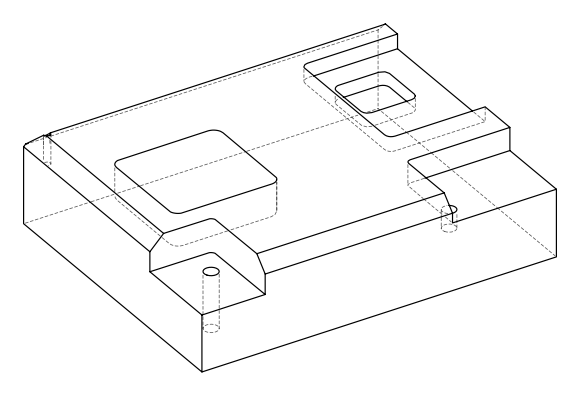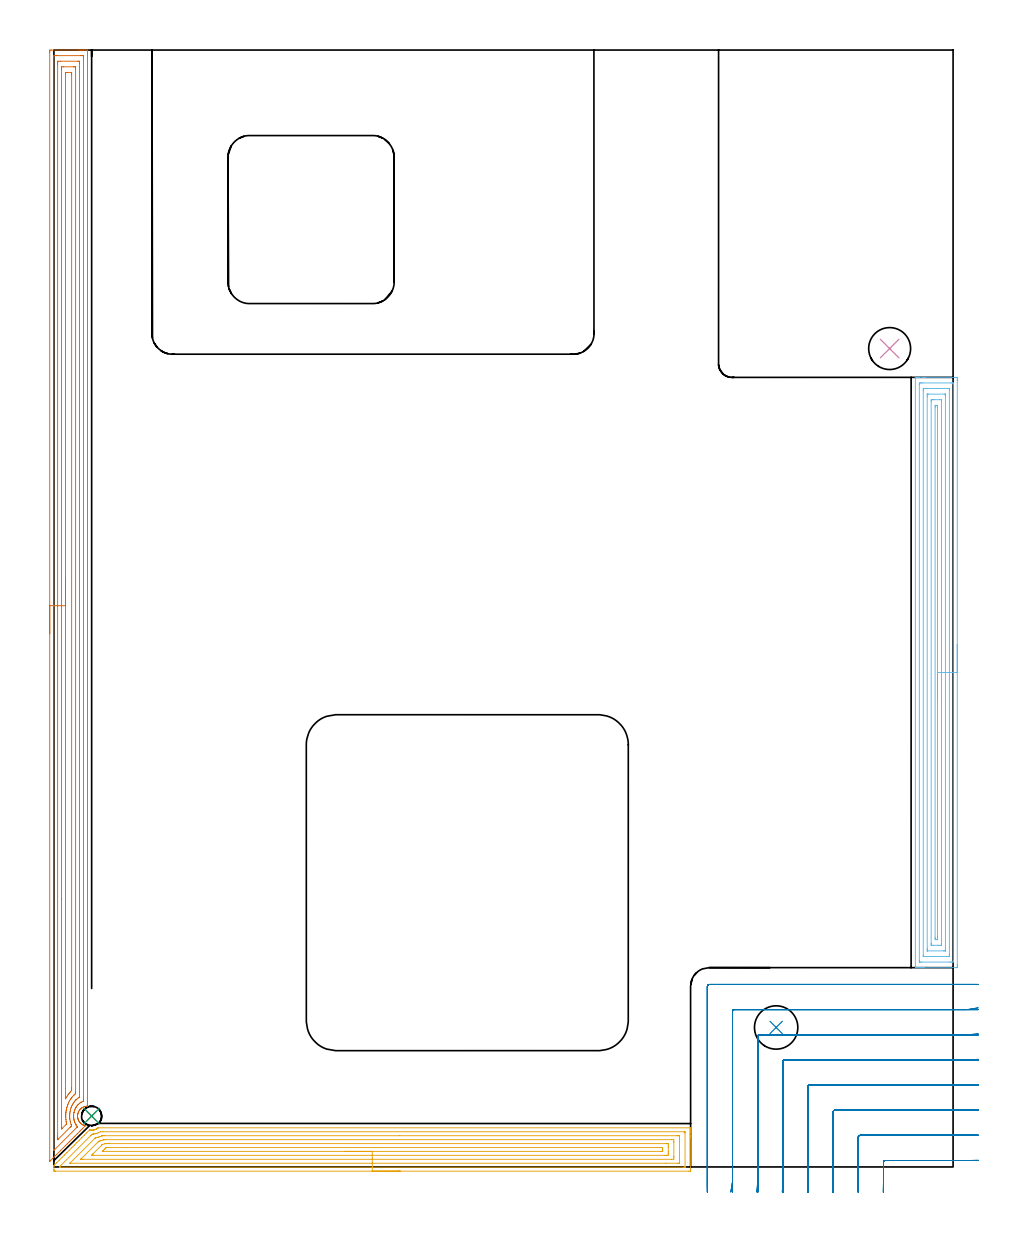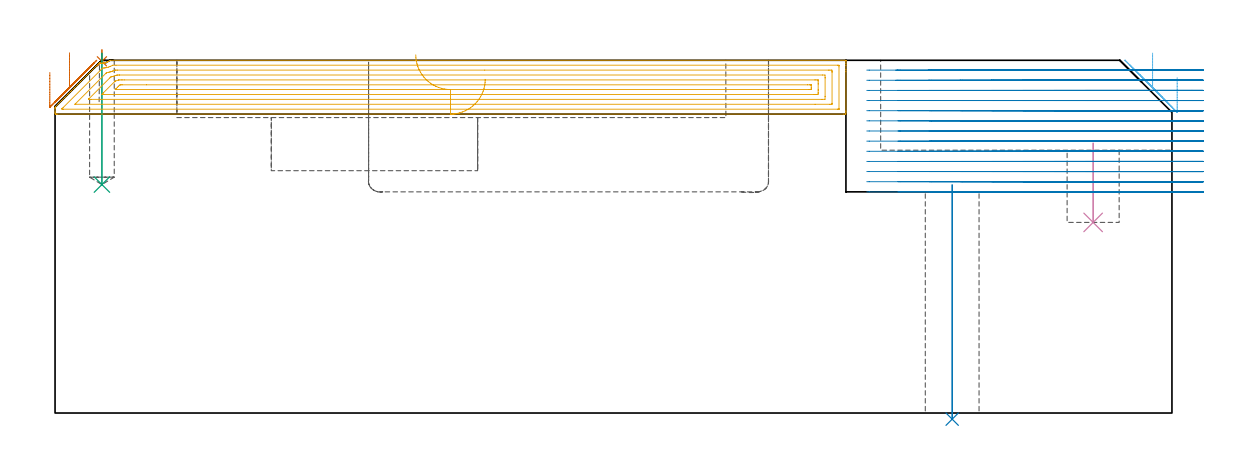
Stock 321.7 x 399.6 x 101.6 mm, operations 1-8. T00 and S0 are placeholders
(PLAN: 12 operations, 8 tool changes, 181.4 min)
(1 SPOT_DRILL | STEP1POCKET | NXT0321_9005460120000 | 0.03 min | 0 mm3)
(2 INDEXABLE_INSERT_DRILL_THROUGH_HOLE_FROM_SOLID | STEP1HOLE | NXT0302_002 | 0.28 min | 19131 mm3)
(3 DRILL_BLIND_HOLE_INTO_CENTER | STEP1POCKET | UGT0301_191 | 0.15 min | 1347 mm3)
(4 INDEXABLE_INSERT_DRILL_BLIND_HOLE_FROM_SOLID | STEP1POCKET_1 | UGT0302_001 | 0.1 min | 8234 mm3)
(5 AREA_MILL | FG_CHAMFER_SURFACE | UGT0205_001 | 10.91 min | 28239 mm3)
(6 AREA_MILL_1 | FG_CHAMFER_SURFACE_1 | UGT0205_001 | 10.36 min | 25380 mm3)
(7 AREA_MILL_2 | FG_CHAMFER_SURFACE_2 | UGT0205_001 | 15.9 min | 35383 mm3)
(8 MILL_CORNER_NOTCH_RECTANGULAR | CORNER_NOTCH_RECTANGULAR | NXT0201_011 | Follow Part, ap 3, ae 75% | 25.14 min | 244565 mm3)
(9 MILL_CORNER_NOTCH_RECTANGULAR_1 | CORNER_NOTCH_RECTANGULAR_1 | NXT0201_009 | Follow Part, ap 2, ae 75% | 51.73 min | 248965 mm3)
(10 MILL_RECTANGULAR_POCKET | POCKET_RECTANGULAR_STRAIGHT | UGT0201_095 | Follow Part, ap 5, ae 75% | 19.49 min | 520049 mm3)
(11 MILL_RECTANGULAR_POCKET_1 | POCKET_RECTANGULAR_STRAIGHT_1 | NXT0201_011 | Follow Part, ap 3, ae 75% | 9.25 min | 111903 mm3)
(12 MILL_SLOT | SLOT_PARTIAL_RECTANGULAR | NXT0201_011 | Follow Part, ap 3, ae 75% | 38.07 min | 225401 mm3)
(TOOL NXT0321_9005460120000 | NC Spot Drill, 142deg, 12mm, Carbide, Uncoated | D12 PA142 FL30 Z2)
(TOOL NXT0302_002 | Index. Insert Drill 15.5mm [880-D1550L20-05] | D15.5 PA176 FL78 Z2)
(TOOL UGT0301_191 | Twist Drill 7.1 mm | D7.1 PA118 FL66 Z2)
(TOOL UGT0302_001 | Indexable Insert Drill 15mm | D15 PA180 FL50 Z2)
(TOOL UGT0205_001 | Chamfer Mill 20 x 3 x 45 deg. | D20 FL50 Z2)
(TOOL NXT0201_011 | ENDMILL 12mm [2P460-1200-NA 1630] | D12 FL38 Z6)
(TOOL NXT0201_009 | ENDMILL 8mm [2P460-0800-NA 1630] | D8 FL26 Z6)
(TOOL UGT0201_095 | End mill 20 mm | D20 R3 FL38 Z4)
(OP 1 SPOT_DRILL)
G17 G21 G94 G90
T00 M6
G54
G17 G0 G90 X13.5 Y18.2 S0 M3
G43 Z111.6 H0
G94 G81 G98 Z101.294 F250. R104.6
G80
M5
M2
(OP 2 INDEXABLE_INSERT_DRILL_THROUGH_HOLE_FROM_SOLID)
G17 G21 G94 G90
T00 M6
G54
G17 G0 G90 X258.4 Y49.9 S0 M3
G43 Z111.6 H1
G94 G81 G98 Z-1.771 F250. R65.7
G80
M5
M2
(OP 3 DRILL_BLIND_HOLE_INTO_CENTER)
G17 G21 G94 G90
T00 M6
G54
G17 G0 G90 X13.5 Y18.2 S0 M3
G43 Z111.6 H0
G94 G81 G98 Z65.8 F250. R103.6
G80
M5
M2
(OP 4 INDEXABLE_INSERT_DRILL_BLIND_HOLE_FROM_SOLID)
G17 G21 G94 G90
T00 M6
G54
G17 G0 G90 X299. Y292.8 S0 M3
G43 Z111.6 H0
G94 G81 G98 Z54.9 F250. R77.7
G80
M5
M2
(OP 5 AREA_MILL)
G17 G21 G94 G90
T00 M6
G54
G17 G0 G90 X123.9 Y-1.5 S1061 M3
G43 Z111.6 H0
Z96.1
G94 G1 X123.862 Z95.228 F250.
X123.748 Z94.364
X123.559 Z93.512
X123.297 Z92.68
X122.963 Z91.874
X122.56 Z91.1
X122.092 Z90.364
X121.56 Z89.672
X120.971 Z89.029
X120.328 Z88.44
X119.636 Z87.909
X118.9 Z87.44
X118.126 Z87.037
X117.32 Z86.703
X116.488 Z86.441
X115.637 Z86.252
X114.772 Z86.138
X113.9 Z86.1
X0.601
X0.458 Y-1.499 Z86.101
X0.155 Y-1.496 Z86.104
X0.002 Y-1.491 Z86.105
X0. Y-1.201 Z86.395
Y-0.891 Z86.703
Y0.138 Z87.738
X0.007 Y0.448 Z88.047
X0.009 Y0.497 Z88.096
X0.155 Y0.655 Z88.255
X1.047 Y1.547 Z89.146
X1.939 Y2.44 Z90.039
X2.831 Y3.332 Z90.931
X3.723 Y4.224 Z91.823
X4.615 Y5.116 Z92.715
X5.508 Y6.008 Z93.607
X6.4 Y6.9 Z94.499
X7.292 Y7.792 Z95.391
X8.184 Y8.684 Z96.283
X9.076 Y9.577 Z97.175
X9.968 Y10.469 Z98.068
X10.86 Y11.361 Z98.96
X11.752 Y12.253 Z99.852
X12.71 Y13.211 Z100.81
X12.788 Y13.218 Z100.816
X12.916 Y13.204 Z100.803
X13.082 Y13.183 Z100.782
X13.171 Y13.173 Z100.771
X13.394 Y13.159 Z100.754
X13.517 Y13.163 Z100.753
X13.617 Y13.164 Z100.756
X13.711 Y13.171 Z100.767
X13.983 Y13.198 Z100.791
X14.062 Y13.204 Z100.801
X14.12 Y13.214 Z100.812
X14.291 Y13.244 Z100.843
X14.429 Y13.282 Z100.879
X14.516 Y13.304 Z100.902
X14.673 Y13.358 Z100.955
X14.736 Y13.379 Z100.977
X14.767 Y13.391 Z100.989
X14.875 Y13.437 Z101.032
X14.954 Y13.468 Z101.065
X15.089 Y13.534 Z101.134
X15.167 Y13.573 Z101.172
X15.372 Y13.695 Z101.294
X15.792 Y13.987 Z101.587
X15.801 Y13.992 Z101.592
X15.814 Y13.995 Z101.595
X15.845 Y14. Z101.6
X227.645
X227.79 Y13.997 Z101.588
X227.795 Y13.972 Z101.563
X227.797 Y13.945 Z101.536
X227.8 Y13.578 Z101.177
Y13.118 Z100.717
Y12.499 Z100.094
Y11.296 Z98.893
Y10.713 Z98.307
Y-0.6 Z86.997
X227.799 Y-0.891 Z86.706
X227.797 Y-1.489 Z86.108
X227.793 Y-1.492 Z86.106
X227.199 Y-1.5 Z86.1
X113.9
Y-0.086 Z87.514
X2.385
X2.017 Y-0.079 Z87.521
X2.01 Y-0.053 Z87.547
X2.009 Y0.001 Z87.601
X2.01 Y0.047 Z87.647
X2.043 Y0.086 Z87.686
X2.098 Y0.145 Z87.745
X2.168 Y0.218 Z87.818
X2.385 Y0.436 Z88.036
X13.091 Y11.141 Z98.741
X13.324 Y11.372 Z98.972
X13.564 Y11.606 Z99.206
X13.707 Y11.74 Z99.34
X14.068 Y11.777 Z99.377
X14.164 Y11.788 Z99.388
X14.538 Y11.836 Z99.436
X14.875 Y11.898 Z99.498
X15.348 Y12.025 Z99.625
X15.767 Y12.174 Z99.774
X15.997 Y12.268 Z99.868
X16.619 Y12.579 Z100.179
X17.551 Y12.586 Z100.186
X225.415 Y12.585 Z100.185
X225.783 Y12.579 Z100.179
X225.79 Y12.553 Z100.153
X225.793 Y12.499 Z100.099
X225.799 Y12.114 Z99.714
Y0.001 Z87.601
X225.797 Y-0.047 Z87.553
X225.794 Y-0.07 Z87.53
X225.792 Y-0.077 Z87.523
X225.761 Y-0.079 Z87.521
X225.589 Y-0.084 Z87.516
X225.502 Y-0.085 Z87.515
X225.415 Y-0.086 Z87.514
X113.9
Y1.328 Z88.928
X5.954 Y1.329 Z88.929
X5.876 Y1.33 Z88.93
X5.777 Y1.333 Z88.933
X5.749 Y1.335 Z88.935
X5.771 Y1.363 Z88.963
X5.81 Y1.407 Z89.007
X5.873 Y1.473 Z89.073
X5.954 Y1.555 Z89.155
X14.657 Y10.257 Z97.857
X14.747 Y10.343 Z97.943
X14.81 Y10.398 Z97.998
X14.842 Y10.424 Z98.024
X15.41 Y10.536 Z98.136
X15.767 Y10.62 Z98.22
X15.841 Y10.639 Z98.239
X16.107 Y10.713 Z98.313
X16.517 Y10.856 Z98.456
X16.659 Y10.908 Z98.508
X17.154 Y11.111 Z98.711
X17.23 Y11.142 Z98.742
X17.273 Y11.158 Z98.758
X17.323 Y11.164 Z98.764
X17.551 Y11.167 Z98.767
X17.986 Y11.171 Z98.771
X123.757
X222.739
X223.174 Y11.17 Z98.77
X223.631 Y11.166 Z98.766
X223.774 Y11.165 Z98.765
X223.79 Y10.882 Z98.482
X223.796 Y10.713 Z98.313
X223.799 Y10.545 Z98.145
Y1.618 Z89.218
X223.794 Y1.448 Z89.048
X223.79 Y1.341 Z88.941
X223.744 Y1.336 Z88.936
X223.631 Y1.333 Z88.933
X223.195 Y1.33 Z88.93
X218.917 Y1.329 Z88.929
X113.9 Y1.328 Z88.928
Y2.743 Z90.343
X10.351
X9.682 Y2.746 Z90.346
X9.624 Y2.749 Z90.349
X9.611 Y2.75 Z90.35
X9.618 Y2.76 Z90.36
X9.675 Y2.823 Z90.423
X9.763 Y2.914 Z90.514
X9.869 Y3.021 Z90.621
X15.772 Y8.923 Z96.523
X15.958 Y9.102 Z96.702
X16.024 Y9.163 Z96.763
X16.113 Y9.197 Z96.797
X16.329 Y9.258 Z96.858
X16.659 Y9.352 Z96.952
X17.021 Y9.458 Z97.058
X17.551 Y9.639 Z97.239
X17.685 Y9.686 Z97.286
X17.833 Y9.739 Z97.339
X18.029 Y9.75 Z97.35
X18.443 Y9.756 Z97.356
X18.507 Y9.757 Z97.357
X221.018
X221.776 Y9.75 Z97.35
X221.799 Y8.975 Z96.575
Y8.928 Z96.528
Y3.619 Z91.219
Y3.572 Z91.172
X221.776 Y2.75 Z90.35
X220.954 Y2.743 Z90.343
X220.891
X113.9
Y4.157 Z91.757
X14.29
X13.983 Y4.158 Z91.758
X13.675 Y4.161 Z91.761
X13.488 Y4.164 Z91.764
X13.659 Y4.351 Z91.951
X13.766 Y4.465 Z92.065
X13.873 Y4.574 Z92.174
X13.983 Y4.685 Z92.285
X17.109 Y7.81 Z95.41
X17.2 Y7.899 Z95.499
X17.263 Y7.958 Z95.558
X17.3 Y7.99 Z95.59
X17.421 Y8.035 Z95.635
X18.303 Y8.316 Z95.916
X18.369 Y8.335 Z95.935
X18.443 Y8.336 Z95.936
X19.029 Y8.342 Z95.942
X19.335 Y8.343 Z95.943
X19.92
X218.863
X219.17 Y8.342 Z95.942
X219.759 Y8.338 Z95.938
X219.779 Y8.336 Z95.936
X219.792 Y8.306 Z95.906
X219.796 Y8.035 Z95.635
X219.8 Y7.405 Z95.005
Y7.143 Z94.743
Y5.62 Z93.22
Y5.357 Z92.957
X219.797 Y4.73 Z92.33
X219.79 Y4.465 Z92.065
X219.775 Y4.164 Z91.764
X219.475 Y4.16 Z91.76
X219.17 Y4.158 Z91.758
X218.585 Y4.157 Z91.757
X113.9
Y5.571 Z93.171
X17.551 Y5.572 Z93.172
X17.335 Y5.573 Z93.173
X17.331 Y5.576 Z93.176
X17.33 Y5.578 Z93.178
X17.48 Y5.732 Z93.332
X17.551 Y5.804 Z93.404
X17.997 Y6.25 Z93.85
X18.221 Y6.473 Z94.073
X18.443 Y6.693 Z94.293
X18.599 Y6.839 Z94.439
X18.702 Y6.884 Z94.484
X18.829 Y6.922 Z94.522
X18.996 Y6.925 Z94.525
X19.335 Y6.928 Z94.528
X26.367 Y6.929 Z94.529
X216.707
X217.386 Y6.928 Z94.528
X217.602 Y6.926 Z94.526
X217.74 Y6.922 Z94.522
X217.791 Y6.912 Z94.512
X217.793 Y6.883 Z94.483
X217.799 Y6.73 Z94.33
X217.8 Y6.25 Z93.85
X217.799 Y5.836 Z93.436
X217.796 Y5.698 Z93.298
X217.79 Y5.589 Z93.189
X217.782 Y5.577 Z93.177
X217.767 Y5.575 Z93.175
X217.725 Y5.573 Z93.173
X217.386 Y5.571 Z93.171
X217.172
X113.9
X113.028 Z93.209
X112.164 Z93.323
X111.312 Z93.512
X110.48 Z93.774
X109.674 Z94.108
X108.9 Z94.511
X108.164 Z94.98
X107.472 Z95.511
X106.829 Z96.1
X106.24 Z96.743
X105.709 Z97.435
X105.24 Z98.171
X104.837 Z98.945
X104.503 Z99.751
X104.241 Z100.583
X104.052 Z101.435
X103.938 Z102.3
X103.9 Z103.171
G0 Z111.6
M5
M2
(OP 6 AREA_MILL_1)
G17 G21 G94 G90
T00 M6
G54
G17 G0 G90 X323.2 Y186.9 S1061 M3
G43 Z111.6 H0
Z96.6
G94 G1 Y186.862 Z95.728 F250.
Y186.748 Z94.863
Y186.559 Z94.012
Y186.297 Z93.18
Y185.963 Z92.374
Y185.56 Z91.6
Y185.092 Z90.864
Y184.56 Z90.172
Y183.971 Z89.529
Y183.328 Z88.94
Y182.636 Z88.408
Y181.9 Z87.94
Y181.126 Z87.537
Y180.32 Z87.203
Y179.488 Z86.941
Y178.636 Z86.752
Y177.772 Z86.638
Y176.9 Z86.6
Y72.357
X323.199 Y71.919 Z86.601
X323.195 Y71.469 Z86.603
X323.192 Y71.31 Z86.606
X322.751 Y71.3 Z87.047
X311.293 Z98.501
X310.753 Z99.044
X310.412 Z99.384
X309.872 Z99.925
X309.531 Z100.264
X308.849 Z100.95
X308.548 Z101.252
X308.203 Y71.306 Z101.587
X308.2 Y71.473 Z101.6
Y282.329
X308.202 Y282.493 Z101.588
X308.203 Y282.494 Z101.587
X308.547 Y282.5 Z101.253
X308.85 Z100.95
X309.531 Z100.264
X310.753 Z99.044
X311.293 Z98.501
X311.904 Z97.891
X322.14 Z87.658
X322.751 Y282.495 Z87.047
X323.192 Y282.49 Z86.606
X323.195 Y282.331 Z86.603
X323.199 Y281.881 Z86.601
X323.2 Y281.425 Z86.6
Y176.9
X321.786 Z88.014
X321.785 Y73.791 Z88.015
Y73.706
X321.779 Y73.312 Z88.021
X321.386 Y73.303 Z88.414
X320.988 Y73.301 Z88.812
X320.507 Y73.3 Z89.293
X310.412 Y73.301 Z99.388
X309.929 Y73.303 Z99.871
X309.714 Y73.31 Z100.086
X309.621 Y73.337 Z100.179
X309.615 Y73.621 Z100.185
Y73.706
Y280.009
Y280.094
X309.621 Y280.488 Z100.179
X310.014 Y280.497 Z99.786
X310.412 Y280.499 Z99.388
X310.893 Y280.5 Z98.907
X320.988 Y280.499 Z88.812
X321.471 Y280.497 Z88.329
X321.686 Y280.49 Z88.114
X321.779 Y280.463 Z88.021
X321.785 Y280.179 Z88.015
Y280.094
X321.786 Y176.9 Z88.014
X320.372 Z89.428
X320.371 Y76.119 Z89.429
X320.367 Y75.493 Z89.433
X320.365 Y75.36 Z89.435
X320.355 Y75.309 Z89.445
X320.294 Y75.303 Z89.506
X320.107 Y75.301 Z89.693
X319.416 Y75.3 Z90.384
X315.45 Z94.35
X311.484 Z98.316
X311.293 Y75.301 Z98.507
X311.103 Y75.305 Z98.697
X311.05 Y75.31 Z98.75
X311.035 Y75.317 Z98.765
X311.033 Y75.333 Z98.767
X311.03 Y75.404 Z98.77
X311.029 Y75.493 Z98.771
X311.028 Y75.762 Z98.772
X311.029 Y277.681 Z98.771
X311.033 Y278.307 Z98.767
X311.035 Y278.439 Z98.765
X311.045 Y278.49 Z98.755
X311.106 Y278.496 Z98.694
X311.293 Y278.498 Z98.507
X311.984 Y278.5 Z97.816
X315.95 Z93.85
X319.916 Z89.884
X320.107 Y278.499 Z89.693
X320.297 Y278.495 Z89.503
X320.35 Y278.49 Z89.45
X320.365 Y278.483 Z89.435
X320.367 Y278.467 Z89.433
X320.37 Y278.396 Z89.43
X320.371 Y278.307 Z89.429
X320.372 Y278.038 Z89.428
Y176.9
X318.957 Z90.843
Y78.174
X318.955 Y77.554 Z90.845
X318.952 Y77.345 Z90.848
X318.951 Y77.316 Z90.849
X318.935 Y77.31 Z90.865
X318.882 Y77.306 Z90.918
X318.775 Y77.302 Z91.025
X318.344 Y77.3 Z91.456
X312.623 Y77.301 Z97.177
X312.52 Y77.303 Z97.28
X312.469 Y77.307 Z97.331
X312.449 Y77.31 Z97.351
X312.448 Y77.326 Z97.352
X312.446 Y77.432 Z97.354
X312.443 Y77.902 Z97.357
Y78.174
Y275.626
X312.445 Y276.246 Z97.355
X312.448 Y276.455 Z97.352
X312.449 Y276.484 Z97.351
X312.465 Y276.49 Z97.335
X312.518 Y276.494 Z97.282
X312.625 Y276.498 Z97.175
X313.056 Y276.5 Z96.744
X318.777 Y276.499 Z91.023
X318.88 Y276.497 Z90.92
X318.931 Y276.493 Z90.869
X318.951 Y276.49 Z90.849
X318.952 Y276.474 Z90.848
X318.955 Y276.368 Z90.845
X318.957 Y275.898 Z90.843
Y275.626
Y176.9
X317.543 Z92.257
Y79.797
X317.541 Y79.634 Z92.259
X317.536 Y79.317 Z92.264
X317.463 Y79.31 Z92.337
X317.23 Y79.303 Z92.57
X316.581 Y79.3 Z93.219
X316.352 Z93.448
X314.589 Z95.211
X313.937 Y79.301 Z95.863
X313.894 Y79.303 Z95.906
X313.871 Y79.306 Z95.929
X313.864 Y79.308 Z95.936
X313.862 Y79.39 Z95.938
X313.858 Y79.716 Z95.942
X313.857 Y80.042 Z95.943
Y274.003
X313.859 Y274.166 Z95.941
X313.864 Y274.483 Z95.936
X313.937 Y274.49 Z95.863
X314.17 Y274.497 Z95.63
X314.819 Y274.5 Z94.981
X315.049 Z94.751
X316.811 Z92.989
X317.463 Y274.499 Z92.337
X317.506 Y274.497 Z92.294
X317.529 Y274.494 Z92.271
X317.536 Y274.492 Z92.264
X317.538 Y274.41 Z92.262
X317.542 Y274.084 Z92.258
X317.543 Y273.921 Z92.257
Y273.839
Y176.9
X316.129 Z93.671
Y82.206
X316.127 Y81.747 Z93.673
X316.122 Y81.32 Z93.678
X315.7 Y81.31 Z94.1
X315.278 Y81.322 Z94.522
X315.273 Y81.747 Z94.527
X315.271 Y82.182 Z94.529
Y271.594
X315.273 Y272.053 Z94.527
X315.278 Y272.48 Z94.522
X315.7 Y272.49 Z94.1
X316.122 Y272.478 Z93.678
X316.127 Y272.053 Z93.673
X316.129 Y271.618 Z93.671
Y176.9
Y176.028 Z93.709
Y175.164 Z93.823
Y174.312 Z94.012
Y173.48 Z94.274
Y172.674 Z94.608
Y171.9 Z95.011
Y171.164 Z95.48
Y170.472 Z96.011
Y169.829 Z96.6
Y169.24 Z97.243
Y168.708 Z97.935
Y168.24 Z98.671
Y167.837 Z99.445
Y167.503 Z100.251
Y167.241 Z101.083
Y167.052 Z101.935
Y166.938 Z102.799
Y166.9 Z103.671
G0 Z111.6
M5
M2
(OP 7 AREA_MILL_2)
G17 G21 G94 G90
T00 M6
G54
G17 G0 G90 X-1.5 Y190.8 S1061 M3
G43 Z111.6 H0
Z98.1
G94 G1 Y190.838 Z97.228 F250.
Y190.952 Z96.364
Y191.141 Z95.512
Y191.403 Z94.68
Y191.737 Z93.874
Y192.14 Z93.1
Y192.608 Z92.364
Y193.14 Z91.672
Y193.729 Z91.029
Y194.372 Z90.44
Y195.064 Z89.908
Y195.8 Z89.44
Y196.574 Z89.037
Y197.38 Z88.703
Y198.212 Z88.441
Y199.063 Z88.252
Y199.928 Z88.138
Y200.8 Z88.1
Y398.638
X-1.499 Y398.99 Z88.101
X-1.494 Y399.525 Z88.103
X-1.492 Y399.592 Z88.106
X-0.963 Y399.6 Z88.634
X8.8 Z98.394
X9.363 Z98.96
X9.688 Z99.284
X10.251 Z99.847
X10.575 Z100.17
X11.225 Z100.824
X11.608 Z101.207
X11.967 Y399.593 Z101.559
X11.997 Y399.59 Z101.588
X12. Y399.437 Z101.6
Y21.804
X11.995 Y21.76 Z101.593
X11.856 Y21.744 Z101.455
X11.747 Y21.739 Z101.346
X11.49 Y21.709 Z101.087
X11.201 Y21.646 Z100.797
X11.166 Y21.639 Z100.762
X10.72 Y21.509 Z100.317
X10.409 Y21.357 Z100.007
X10.282 Y21.295 Z99.88
X10.132 Y21.206 Z99.728
X10.044 Y21.154 Z99.642
X9.912 Y21.06 Z99.512
X9.816 Y20.991 Z99.415
X9.688 Y20.882 Z99.287
X9.602 Y20.809 Z99.201
X9.398 Y20.615 Z98.998
X9.225 Y20.406 Z98.824
X9.065 Y20.188 Z98.665
X8.923 Y19.958 Z98.522
X8.865 Y19.844 Z98.462
X8.801 Y19.72 Z98.398
X8.638 Y19.299 Z98.233
X8.592 Y19.125 Z98.183
X8.544 Y18.962 Z98.14
X8.517 Y18.866 Z98.114
X8.51 Y18.826 Z98.108
X8.489 Y18.642 Z98.086
X8.475 Y18.501 Z98.066
X8.462 Y18.399 Z98.055
X8.46 Y18.381 Z98.053
X8.463 Y18.322 Z98.051
X8.465 Y18.229 Z98.052
X8.469 Y18.143
X8.468 Y18.052 Z98.058
X8.469 Y18.05
X8.471 Y17.965 Z98.06
Y17.932 Z98.062
X8.476 Y17.854 Z98.072
X8.483 Y17.786 Z98.077
X8.487 Y17.732 Z98.084
X8.492 Y17.693 Z98.09
X8.516 Y17.535 Z98.115
X8.564 Y17.34 Z98.163
X8.578 Y17.285 Z98.177
X8.599 Y17.214 Z98.198
X8.653 Y17.038 Z98.251
X8.711 Y16.894 Z98.306
X8.745 Y16.804 Z98.342
X8.851 Y16.576 Z98.45
X8.923 Y16.447 Z98.522
X8.974 Y16.357 Z98.573
X9.112 Y16.144 Z98.711
X9.251 Y15.962 Z98.85
X9.398 Y15.792 Z98.998
X9.705 Y15.508 Z99.305
X10.03 Y15.249 Z99.629
X10.132 Y15.187 Z99.728
X10.156 Y15.171 Z99.752
X10.262 Y15.108 Z99.862
X10.281 Y15.097 Z99.881
X10.387 Y15.041 Z99.986
X10.459 Y15.004 Z100.057
X10.575 Y14.953 Z100.17
X10.716 Y14.892 Z100.312
X10.93 Y14.817 Z100.528
X11.144 Y14.756 Z100.742
X11.221 Y14.727 Z100.814
X11.2 Y14.699 Z100.798
X10.269 Y13.769 Z99.869
X9.984 Y13.481 Z99.579
X9.376 Y12.876 Z98.976
X9.096 Y12.594 Z98.691
X8.484 Y11.983 Z98.083
X8.209 Y11.706 Z97.803
X7.511 Y11.011 Z97.111
X7.146 Y10.644 Z96.742
X6.602 Y10.102 Z96.202
X6.253 Y9.752 Z95.85
X5.694 Y9.193 Z95.293
X5.361 Y8.859 Z94.957
X4.785 Y8.285 Z94.385
X4.067 Y7.566 Z93.666
X2.291 Y5.791 Z91.891
X0.895 Y4.395 Z90.495
X-0.443 Y3.056 Z89.155
X-1.407 Y2.094 Z88.191
X-1.491 Y2.012 Z88.105
X-1.498 Y2.117 Z88.102
X-1.499 Y2.163 Z88.101
X-1.5 Y200.8 Z88.1
X-0.086 Z89.514
Y397.215
X-0.075 Y397.59 Z89.525
X0.422 Y397.598 Z90.022
X0.812 Y397.599 Z90.412
X1.307 Y397.6 Z90.907
X9.688 Y397.599 Z99.288
X10.186 Y397.597 Z99.786
X10.575 Y397.59 Z100.175
X10.585 Y397.205 Z100.185
X10.586 Y397.195 Z100.186
Y24.025
X10.575 Y23.519 Z100.175
X10.307 Y23.412 Z99.907
X9.741 Y23.143 Z99.341
X9.707 Y23.123 Z99.307
X9.688 Y23.111 Z99.288
X9.364 Y22.899 Z98.964
X9.177 Y22.764 Z98.777
X8.8 Y22.446 Z98.4
X8.698 Y22.353 Z98.298
X8.595 Y22.25 Z98.195
X8.28 Y21.881 Z97.88
X7.913 Y21.363 Z97.513
X7.909 Y21.357 Z97.509
X7.72 Y21.005 Z97.32
X7.606 Y20.773 Z97.206
X7.483 Y20.465 Z97.083
X7.357 Y20.131 Z96.957
X7.197 Y19.572 Z96.797
X7.178 Y19.495 Z96.778
X7.166 Y19.43 Z96.766
X7.056 Y18.655 Z96.656
X7.055 Y18.649 Z96.655
X7.051 Y18.223 Z96.651
X7.057 Y17.786 Z96.657
X7.058 Y17.77 Z96.658
X7.059 Y17.752 Z96.659
X7.111 Y17.302 Z96.711
X7.183 Y16.894 Z96.783
X7.2 Y16.805 Z96.8
X7.23 Y16.688 Z96.83
X7.347 Y16.293 Z96.947
X7.449 Y16.001 Z97.049
X7.552 Y15.744 Z97.152
X7.814 Y15.207 Z97.414
X7.869 Y15.108 Z97.469
X7.886 Y15.081 Z97.486
X7.913 Y15.037 Z97.513
X8.097 Y14.764 Z97.697
X8.393 Y14.355 Z97.993
X8.37 Y14.327 Z97.97
X8.324 Y14.276 Z97.924
X8.265 Y14.215 Z97.865
X0.23 Y6.181 Z89.83
X0.075 Y6.03 Z89.675
X-0.075 Y5.886 Z89.525
X-0.085 Y6.181 Z89.515
Y6.191
X-0.086 Y200.8 Z89.514
X1.328 Z90.928
X1.329 Y394.527 Z90.929
X1.331 Y394.898 Z90.931
X1.335 Y395.419 Z90.935
X1.347 Y395.59 Z90.947
X1.523 Y395.597 Z91.123
X1.7 Y395.599 Z91.3
X2.408 Y395.6 Z92.008
X8.621 Z98.221
X8.8 Y395.598 Z98.4
X8.98 Y395.595 Z98.58
X9.099 Y395.59 Z98.699
X9.165 Y395.58 Z98.765
X9.167 Y395.543 Z98.767
X9.169 Y395.419 Z98.769
X9.171 Y395.046 Z98.771
Y25.188
X9.17 Y25.058 Z98.77
X9.167 Y24.995 Z98.767
X9.165 Y24.984 Z98.765
X9.148 Y24.968 Z98.748
X9.094 Y24.928 Z98.694
X8.916 Y24.812 Z98.516
X8.8 Y24.733 Z98.4
X8.4 Y24.438 Z98.
X7.926 Y24.036 Z97.526
X7.919 Y24.029 Z97.519
X7.913 Y24.022 Z97.513
X7.497 Y23.561 Z97.097
X7.369 Y23.411 Z96.969
X7.168 Y23.143 Z96.768
X7.109 Y23.058 Z96.709
X7.025 Y22.933 Z96.625
X6.762 Y22.515 Z96.362
X6.613 Y22.25 Z96.213
X6.453 Y21.933 Z96.053
X6.212 Y21.357 Z95.812
X6.191 Y21.304 Z95.791
X6.138 Y21.159 Z95.738
X5.975 Y20.628 Z95.575
X5.929 Y20.465 Z95.529
X5.794 Y19.917 Z95.394
X5.745 Y19.572 Z95.345
X5.686 Y19.133 Z95.286
X5.661 Y18.921 Z95.261
X5.648 Y18.679 Z95.248
X5.638 Y18.289 Z95.238
X5.648 Y17.786 Z95.248
X5.676 Y17.357 Z95.276
X5.727 Y16.894 Z95.327
X5.83 Y16.31 Z95.43
X5.906 Y16.001 Z95.506
X6.138 Y15.222 Z95.738
X6.199 Y15.046 Z95.799
X6.314 Y14.737 Z95.914
X6.138 Y14.546 Z95.738
X5.976 Y14.378 Z95.576
X5.816 Y14.215 Z95.416
X1.526 Y9.926 Z91.126
X1.35 Y9.752 Z90.95
X1.344 Y9.751 Z90.944
X1.336 Y9.752 Z90.936
X1.334 Y9.773 Z90.934
X1.33 Y10.123 Z90.93
X1.329 Y10.644 Z90.929
X1.328 Y11.018 Z90.928
Y200.8
X2.743 Z92.343
Y392.741
X2.747 Y393.473 Z92.347
X2.749 Y393.574 Z92.349
X2.835 Y393.59 Z92.435
X3.509 Y393.6 Z93.109
X7.059 Z96.659
X7.463 Y393.594 Z97.063
X7.666 Y393.59 Z97.266
X7.751 Y393.581 Z97.351
X7.757 Y392.741 Z97.357
Y26.714
X7.755 Y26.346 Z97.355
X7.752 Y26.255 Z97.352
X7.75 Y26.236 Z97.35
X7.739 Y26.223 Z97.339
X7.711 Y26.196 Z97.311
X7.62 Y26.116 Z97.22
X7.282 Y25.821 Z96.882
X7.15 Y25.696 Z96.75
X7.025 Y25.57 Z96.625
X6.719 Y25.237 Z96.319
X6.447 Y24.928 Z96.047
X6.314 Y24.751 Z95.914
X6.138 Y24.508 Z95.738
X5.948 Y24.226 Z95.548
X5.826 Y24.036 Z95.426
X5.608 Y23.675 Z95.208
X5.32 Y23.143 Z94.92
X5.297 Y23.096 Z94.897
X5.25 Y22.995 Z94.85
X5.036 Y22.465 Z94.636
X4.951 Y22.25 Z94.551
X4.799 Y21.811 Z94.399
X4.658 Y21.357 Z94.258
X4.594 Y21.124 Z94.194
X4.432 Y20.465 Z94.032
X4.421 Y20.406 Z94.021
X4.362 Y20.037 Z93.962
X4.307 Y19.627 Z93.907
X4.301 Y19.572 Z93.901
X4.259 Y19.18 Z93.859
X4.235 Y18.807 Z93.835
X4.23 Y18.679 Z93.83
X4.224 Y18.306 Z93.824
X4.228 Y17.922 Z93.828
X4.233 Y17.786 Z93.833
X4.285 Y16.972 Z93.885
X4.293 Y16.894 Z93.893
X4.362 Y16.333 Z93.962
X4.42 Y16.001 Z94.02
X4.433 Y15.93 Z94.033
X4.454 Y15.822 Z94.054
X4.482 Y15.686 Z94.082
X4.541 Y15.402 Z94.141
X4.516 Y15.374 Z94.116
X4.362 Y15.212 Z93.962
X2.976 Y13.825 Z92.576
X2.91 Y13.76 Z92.51
X2.837 Y13.691 Z92.437
X2.774 Y13.635 Z92.374
X2.749 Y13.622 Z92.349
X2.748 Y13.677 Z92.348
X2.744 Y14.058 Z92.344
X2.743 Y95.916 Z92.343
Y200.8
X4.157 Z93.757
Y391.162
X4.16 Y391.369 Z93.76
X4.164 Y391.506 Z93.764
X4.169 Y391.59 Z93.769
X4.203 Y391.592 Z93.803
X4.362 Y391.597 Z93.962
X4.61 Y391.599 Z94.21
X6.285 Z95.885
X6.317 Y391.598 Z95.917
X6.333 Y391.595 Z95.933
X6.335 Y391.592 Z95.935
X6.338 Y391.575 Z95.938
X6.342 Y391.162 Z95.942
X6.343 Y390.956 Z95.943
Y390.749
Y28.293
X6.339 Y27.607 Z95.939
X6.337 Y27.406 Z95.937
X6.328 Y27.348 Z95.928
X5.937 Y26.916 Z95.537
X5.755 Y26.714 Z95.355
X5.522 Y26.44 Z95.122
X5.25 Y26.081 Z94.85
X5.141 Y25.93 Z94.741
X5.066 Y25.821 Z94.666
X4.789 Y25.392 Z94.389
X4.503 Y24.928 Z94.103
X4.164 Y24.337 Z93.764
X4.159 Y24.722 Z93.759
X4.158 Y24.928 Z93.758
X4.157 Y200.8 Z93.757
Y201.672 Z93.795
Y202.536 Z93.909
Y203.388 Z94.098
Y204.22 Z94.36
Y205.026 Z94.694
Y205.8 Z95.097
Y206.536 Z95.565
Y207.228 Z96.096
Y207.871 Z96.686
Y208.46 Z97.329
Y208.991 Z98.021
Y209.46 Z98.757
Y209.863 Z99.531
Y210.197 Z100.337
Y210.459 Z101.169
Y210.648 Z102.02
Y210.762 Z102.885
Y210.8 Z103.757
G0 Z111.6
M5
M2
(OP 8 MILL_CORNER_NOTCH_RECTANGULAR)
G17 G21 G94 G90
T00 M6
G54
G17 G0 G90 X330.699 Y2.391 S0 M3
G43 Z111.686 H1
Z98.764
G94 G1 X327.7 Y2.319 F250.
G2 X326.172 Y2.3 R63. F500.
G1 X297.395
G3 X296.8 Y1.705 R0.6
G1 Y-4.472
G2 X296.781 Y-6. R63.
G1 X296.709 Y-8.999 F250.
G0 Z111.686
X330.699 Y11.407
Z98.764
G1 X327.7 Y11.322
G2 X326.172 Y11.3 R54. F500.
G1 X288.395
G3 X287.8 Y10.705 R0.6
G1 Y-4.472
G2 X287.778 Y-6. R54.
G1 X287.694 Y-8.999 F250.
G0 Z111.686
X330.698 Y20.428
Z98.764
G1 X327.7 Y20.326
G2 X326.172 Y20.3 R45. F500.
G1 X279.396
G3 X278.8 Y19.704 R0.6
G1 Y-4.472
G2 X278.774 Y-6. R45.
G1 X278.672 Y-8.998 F250.
G0 Z111.686
X330.697 Y29.46
Z98.764
G1 X327.7 Y29.332
G2 X326.172 Y29.3 R36. F500.
G1 X270.396
G3 X269.8 Y28.704 R0.6
G1 Y-4.472
G2 X269.768 Y-6. R36.
G1 X269.64 Y-8.997 F250.
G0 Z111.686
X330.695 Y38.513
Z98.764
G1 X327.7 Y38.343
G2 X326.172 Y38.3 R27. F500.
G1 X261.396
G3 X260.8 Y37.704 R0.6
G1 Y-4.472
G2 X260.757 Y-6. R27.
G1 X260.587 Y-8.995 F250.
G0 Z111.686
X330.689 Y47.62
Z98.764
G1 X327.7 Y47.365
G2 X326.172 Y47.3 R18. F500.
G1 X252.396
G3 X251.8 Y46.704 R0.6
G1 Y-4.472
G2 X251.735 Y-6. R18.
G1 X251.48 Y-8.989 F250.
G0 Z111.686
X330.656 Y56.94
Z98.764
G1 X327.7 Y56.431
G2 X326.172 Y56.3 R9. F500.
G1 X243.396
G3 X242.8 Y55.704 R0.6
G1 Y-4.472
G2 X242.669 Y-6. R9.
G1 X242.16 Y-8.956 F250.
G0 Z111.686
X329.172 Y65.3
Z98.764
G1 X326.172
X234.5 F500.
G3 X233.8 Y64.6 R0.7
G1 Y-4.472
Y-7.472 F250.
G0 Z111.686
X330.699 Y2.39
Z95.842
G1 X327.7 Y2.318
G2 X326.188 Y2.3 R63. F500.
G1 X297.395
G3 X296.8 Y1.705 R0.6
G1 Y-4.472
G2 X296.781 Y-6. R63.
G1 X296.709 Y-8.999 F250.
G0 Z111.686
X330.699 Y11.405
Z95.842
G1 X327.7 Y11.321
G2 X326.188 Y11.3 R54. F500.
G1 X288.395
G3 X287.8 Y10.705 R0.6
G1 Y-4.472
G2 X287.778 Y-6. R54.
G1 X287.694 Y-8.999 F250.
G0 Z111.686
X330.698 Y20.426
Z95.842
G1 X327.7 Y20.325
G2 X326.188 Y20.3 R45. F500.
G1 X279.395
G3 X278.8 Y19.705 R0.6
G1 Y-4.472
G2 X278.774 Y-6. R45.
G1 X278.672 Y-8.998 F250.
G0 Z111.686
X330.697 Y29.458
Z95.842
G1 X327.7 Y29.332
G2 X326.188 Y29.3 R36. F500.
G1 X270.396
G3 X269.8 Y28.704 R0.6
G1 Y-4.472
G2 X269.768 Y-6. R36.
G1 X269.64 Y-8.997 F250.
G0 Z111.686
X330.695 Y38.51
Z95.842
G1 X327.7 Y38.342
G2 X326.188 Y38.3 R27. F500.
G1 X261.396
G3 X260.8 Y37.704 R0.6
G1 Y-4.472
G2 X260.757 Y-6. R27.
G1 X260.587 Y-8.995 F250.
G0 Z111.686
X330.689 Y47.616
Z95.842
G1 X327.7 Y47.364
G2 X326.188 Y47.3 R18. F500.
G1 X252.396
G3 X251.8 Y46.704 R0.6
G1 Y-4.472
G2 X251.735 Y-6. R18.
G1 X251.48 Y-8.989 F250.
G0 Z111.686
X330.657 Y56.932
Z95.842
G1 X327.7 Y56.428
G2 X326.188 Y56.3 R9. F500.
G1 X243.396
G3 X242.8 Y55.704 R0.6
G1 Y-4.472
G2 X242.669 Y-6. R9.
G1 X242.16 Y-8.956 F250.
G0 Z111.686
X329.188 Y65.3
Z95.842
G1 X326.188
X234.5 F500.
G3 X233.8 Y64.6 R0.7
G1 Y-4.472
Y-7.472 F250.
G0 Z111.686
X330.7 Y2.312
Z92.92
G1 X327.7 Y2.3
G2 X327.456 Y2.3 R63. F500.
G1 X297.395
G3 X296.8 Y1.705 R0.6
G1 Y-5.581
G2 X296.799 Y-6. R63.
G1 X296.779 Y-9. F250.
G0 Z111.686
X330.7 Y11.314
Z92.92
G1 X327.7 Y11.301
G2 X327.456 Y11.3 R54. F500.
G1 X288.395
G3 X287.8 Y10.705 R0.6
G1 Y-5.581
G2 X287.798 Y-6. R54.
G1 X287.775 Y-9. F250.
G0 Z111.686
X330.7 Y20.317
Z92.92
G1 X327.7 Y20.301
G2 X327.456 Y20.3 R45. F500.
G1 X279.396
G3 X278.8 Y19.704 R0.6
G1 Y-5.581
G2 X278.798 Y-6. R45.
G1 X278.77 Y-9. F250.
G0 Z111.686
X330.7 Y29.321
Z92.92
G1 X327.7 Y29.301
G2 X327.456 Y29.3 R36. F500.
G1 X270.396
G3 X269.8 Y28.704 R0.6
G1 Y-5.581
G2 X269.798 Y-6. R36.
G1 X269.763 Y-9. F250.
G0 Z111.686
X330.7 Y38.328
Z92.92
G1 X327.7 Y38.301
G2 X327.456 Y38.3 R27. F500.
G1 X261.396
G3 X260.8 Y37.704 R0.6
G1 Y-5.581
G2 X260.797 Y-6. R27.
G1 X260.75 Y-9. F250.
G0 Z111.686
X330.7 Y47.342
Z92.92
G1 X327.7 Y47.302
G2 X327.456 Y47.3 R18. F500.
G1 X252.396
G3 X251.8 Y46.704 R0.6
G1 Y-5.581
G2 X251.795 Y-6. R18.
G1 X251.725 Y-8.999 F250.
G0 Z111.686
X330.699 Y56.385
Z92.92
G1 X327.7 Y56.303
G2 X327.456 Y56.3 R9. F500.
G1 X243.396
G3 X242.8 Y55.704 R0.6
G1 Y-5.581
G2 X242.79 Y-6. R9.
G1 X242.65 Y-8.997 F250.
G0 Z111.686
X330.456 Y65.3
Z92.92
G1 X327.456
X234.5 F500.
G3 X233.8 Y64.6 R0.7
G1 Y-5.581
Y-8.581 F250.
G0 Z111.686
X330.7 Y2.3
Z89.998
G1 X327.7
X297.395 F500.
G3 X296.8 Y1.705 R0.6
G1 Y-6.
Y-9. F250.
G0 Z111.686
X330.7 Y11.3
Z89.998
G1 X327.7
X288.395 F500.
G3 X287.8 Y10.705 R0.6
G1 Y-6.
Y-9. F250.
G0 Z111.686
X330.7 Y20.3
Z89.998
G1 X327.7
X279.395 F500.
G3 X278.8 Y19.705 R0.6
G1 Y-6.
Y-9. F250.
G0 Z111.686
X330.7 Y29.3
Z89.998
G1 X327.7
X270.396 F500.
G3 X269.8 Y28.704 R0.6
G1 Y-6.
Y-9. F250.
G0 Z111.686
X330.7 Y38.3
Z89.998
G1 X327.7
X261.396 F500.
G3 X260.8 Y37.704 R0.6
G1 Y-6.
Y-9. F250.
G0 Z111.686
X330.7 Y47.3
Z89.998
G1 X327.7
X252.396 F500.
G3 X251.8 Y46.704 R0.6
G1 Y-6.
Y-9. F250.
G0 Z111.686
X330.7 Y56.3
Z89.998
G1 X327.7
X243.396 F500.
G3 X242.8 Y55.704 R0.6
G1 Y-6.
Y-9. F250.
G0 Z111.686
X330.7 Y65.3
Z89.998
G1 X327.7
X234.5 F500.
G3 X233.8 Y64.6 R0.7
G1 Y-6.
Y-9. F250.
G0 Z111.686
X330.7 Y2.3
Z87.076
G1 X327.7
X297.395 F500.
G3 X296.8 Y1.705 R0.6
G1 Y-6.
Y-9. F250.
G0 Z111.686
X330.7 Y11.3
Z87.076
G1 X327.7
X288.395 F500.
G3 X287.8 Y10.705 R0.6
G1 Y-6.
Y-9. F250.
G0 Z111.686
X330.7 Y20.3
Z87.076
G1 X327.7
X279.395 F500.
G3 X278.8 Y19.705 R0.6
G1 Y-6.
Y-9. F250.
G0 Z111.686
X330.7 Y29.3
Z87.076
G1 X327.7
X270.396 F500.
G3 X269.8 Y28.704 R0.6
G1 Y-6.
Y-9. F250.
G0 Z111.686
X330.7 Y38.3
Z87.076
G1 X327.7
X261.396 F500.
G3 X260.8 Y37.704 R0.6
G1 Y-6.
Y-9. F250.
G0 Z111.686
X330.7 Y47.3
Z87.076
G1 X327.7
X252.396 F500.
G3 X251.8 Y46.704 R0.6
G1 Y-6.
Y-9. F250.
G0 Z111.686
X330.7 Y56.3
Z87.076
G1 X327.7
X243.396 F500.
G3 X242.8 Y55.704 R0.6
G1 Y-6.
Y-9. F250.
G0 Z111.686
X330.7 Y65.3
Z87.076
G1 X327.7
X234.5 F500.
G3 X233.8 Y64.6 R0.7
G1 Y-6.
Y-9. F250.
G0 Z111.686
X330.7 Y2.3
Z84.154
G1 X327.7
X297.395 F500.
G3 X296.8 Y1.705 R0.6
G1 Y-6.
Y-9. F250.
G0 Z111.686
X330.7 Y11.3
Z84.154
G1 X327.7
X288.395 F500.
G3 X287.8 Y10.705 R0.6
G1 Y-6.
Y-9. F250.
G0 Z111.686
X330.7 Y20.3
Z84.154
G1 X327.7
X279.395 F500.
G3 X278.8 Y19.705 R0.6
G1 Y-6.
Y-9. F250.
G0 Z111.686
X330.7 Y29.3
Z84.154
G1 X327.7
X270.396 F500.
G3 X269.8 Y28.704 R0.6
G1 Y-6.
Y-9. F250.
G0 Z111.686
X330.7 Y38.3
Z84.154
G1 X327.7
X261.396 F500.
G3 X260.8 Y37.704 R0.6
G1 Y-6.
Y-9. F250.
G0 Z111.686
X330.7 Y47.3
Z84.154
G1 X327.7
X252.396 F500.
G3 X251.8 Y46.704 R0.6
G1 Y-6.
Y-9. F250.
G0 Z111.686
X330.7 Y56.3
Z84.154
G1 X327.7
X243.396 F500.
G3 X242.8 Y55.704 R0.6
G1 Y-6.
Y-9. F250.
G0 Z111.686
X330.7 Y65.3
Z84.154
G1 X327.7
X234.5 F500.
G3 X233.8 Y64.6 R0.7
G1 Y-6.
Y-9. F250.
G0 Z111.686
X330.7 Y2.3
Z81.232
G1 X327.7
X297.395 F500.
G3 X296.8 Y1.705 R0.6
G1 Y-6.
Y-9. F250.
G0 Z111.686
X330.7 Y11.3
Z81.232
G1 X327.7
X288.395 F500.
G3 X287.8 Y10.705 R0.6
G1 Y-6.
Y-9. F250.
G0 Z111.686
X330.7 Y20.3
Z81.232
G1 X327.7
X279.395 F500.
G3 X278.8 Y19.705 R0.6
G1 Y-6.
Y-9. F250.
G0 Z111.686
X330.7 Y29.3
Z81.232
G1 X327.7
X270.396 F500.
G3 X269.8 Y28.704 R0.6
G1 Y-6.
Y-9. F250.
G0 Z111.686
X330.7 Y38.3
Z81.232
G1 X327.7
X261.396 F500.
G3 X260.8 Y37.704 R0.6
G1 Y-6.
Y-9. F250.
G0 Z111.686
X330.7 Y47.3
Z81.232
G1 X327.7
X252.396 F500.
G3 X251.8 Y46.704 R0.6
G1 Y-6.
Y-9. F250.
G0 Z111.686
X330.7 Y56.3
Z81.232
G1 X327.7
X243.396 F500.
G3 X242.8 Y55.704 R0.6
G1 Y-6.
Y-9. F250.
G0 Z111.686
X330.7 Y65.3
Z81.232
G1 X327.7
X234.5 F500.
G3 X233.8 Y64.6 R0.7
G1 Y-6.
Y-9. F250.
G0 Z111.686
X330.7 Y2.3
Z78.31
G1 X327.7
X297.395 F500.
G3 X296.8 Y1.705 R0.6
G1 Y-6.
Y-9. F250.
G0 Z111.686
X330.7 Y11.3
Z78.31
G1 X327.7
X288.395 F500.
G3 X287.8 Y10.705 R0.6
G1 Y-6.
Y-9. F250.
G0 Z111.686
X330.7 Y20.3
Z78.31
G1 X327.7
X279.395 F500.
G3 X278.8 Y19.705 R0.6
G1 Y-6.
Y-9. F250.
G0 Z111.686
X330.7 Y29.3
Z78.31
G1 X327.7
X270.396 F500.
G3 X269.8 Y28.704 R0.6
G1 Y-6.
Y-9. F250.
G0 Z111.686
X330.7 Y38.3
Z78.31
G1 X327.7
X261.396 F500.
G3 X260.8 Y37.704 R0.6
G1 Y-6.
Y-9. F250.
G0 Z111.686
X330.7 Y47.3
Z78.31
G1 X327.7
X252.396 F500.
G3 X251.8 Y46.704 R0.6
G1 Y-6.
Y-9. F250.
G0 Z111.686
X330.7 Y56.3
Z78.31
G1 X327.7
X243.396 F500.
G3 X242.8 Y55.704 R0.6
G1 Y-6.
Y-9. F250.
G0 Z111.686
X330.7 Y65.3
Z78.31
G1 X327.7
X234.5 F500.
G3 X233.8 Y64.6 R0.7
G1 Y-6.
Y-9. F250.
G0 Z111.686
X330.7 Y2.3
Z75.388
G1 X327.7
X297.395 F500.
G3 X296.8 Y1.705 R0.6
G1 Y-6.
Y-9. F250.
G0 Z111.686
X330.7 Y11.3
Z75.388
G1 X327.7
X288.395 F500.
G3 X287.8 Y10.705 R0.6
G1 Y-6.
Y-9. F250.
G0 Z111.686
X330.7 Y20.3
Z75.388
G1 X327.7
X279.395 F500.
G3 X278.8 Y19.705 R0.6
G1 Y-6.
Y-9. F250.
G0 Z111.686
X330.7 Y29.3
Z75.388
G1 X327.7
X270.396 F500.
G3 X269.8 Y28.704 R0.6
G1 Y-6.
Y-9. F250.
G0 Z111.686
X330.7 Y38.3
Z75.388
G1 X327.7
X261.396 F500.
G3 X260.8 Y37.704 R0.6
G1 Y-6.
Y-9. F250.
G0 Z111.686
X330.7 Y47.3
Z75.388
G1 X327.7
X252.396 F500.
G3 X251.8 Y46.704 R0.6
G1 Y-6.
Y-9. F250.
G0 Z111.686
X330.7 Y56.3
Z75.388
G1 X327.7
X243.396 F500.
G3 X242.8 Y55.704 R0.6
G1 Y-6.
Y-9. F250.
G0 Z111.686
X330.7 Y65.3
Z75.388
G1 X327.7
X234.5 F500.
G3 X233.8 Y64.6 R0.7
G1 Y-6.
Y-9. F250.
G0 Z111.686
X330.7 Y2.3
Z72.466
G1 X327.7
X297.395 F500.
G3 X296.8 Y1.705 R0.6
G1 Y-6.
Y-9. F250.
G0 Z111.686
X330.7 Y11.3
Z72.466
G1 X327.7
X288.395 F500.
G3 X287.8 Y10.705 R0.6
G1 Y-6.
Y-9. F250.
G0 Z111.686
X330.7 Y20.3
Z72.466
G1 X327.7
X279.395 F500.
G3 X278.8 Y19.705 R0.6
G1 Y-6.
Y-9. F250.
G0 Z111.686
X330.7 Y29.3
Z72.466
G1 X327.7
X270.396 F500.
G3 X269.8 Y28.704 R0.6
G1 Y-6.
Y-9. F250.
G0 Z111.686
X330.7 Y38.3
Z72.466
G1 X327.7
X261.396 F500.
G3 X260.8 Y37.704 R0.6
G1 Y-6.
Y-9. F250.
G0 Z111.686
X330.7 Y47.3
Z72.466
G1 X327.7
X252.396 F500.
G3 X251.8 Y46.704 R0.6
G1 Y-6.
Y-9. F250.
G0 Z111.686
X330.7 Y56.3
Z72.466
G1 X327.7
X243.396 F500.
G3 X242.8 Y55.704 R0.6
G1 Y-6.
Y-9. F250.
G0 Z111.686
X330.7 Y65.3
Z72.466
G1 X327.7
X234.5 F500.
G3 X233.8 Y64.6 R0.7
G1 Y-6.
Y-9. F250.
G0 Z111.686
X330.7 Y2.3
Z69.544
G1 X327.7
X297.395 F500.
G3 X296.8 Y1.705 R0.6
G1 Y-6.
Y-9. F250.
G0 Z111.686
X330.7 Y11.3
Z69.544
G1 X327.7
X288.395 F500.
G3 X287.8 Y10.705 R0.6
G1 Y-6.
Y-9. F250.
G0 Z111.686
X330.7 Y20.3
Z69.544
G1 X327.7
X279.395 F500.
G3 X278.8 Y19.705 R0.6
G1 Y-6.
Y-9. F250.
G0 Z111.686
X330.7 Y29.3
Z69.544
G1 X327.7
X270.396 F500.
G3 X269.8 Y28.704 R0.6
G1 Y-6.
Y-9. F250.
G0 Z111.686
X330.7 Y38.3
Z69.544
G1 X327.7
X261.396 F500.
G3 X260.8 Y37.704 R0.6
G1 Y-6.
Y-9. F250.
G0 Z111.686
X330.7 Y47.3
Z69.544
G1 X327.7
X252.396 F500.
G3 X251.8 Y46.704 R0.6
G1 Y-6.
Y-9. F250.
G0 Z111.686
X330.7 Y56.3
Z69.544
G1 X327.7
X243.396 F500.
G3 X242.8 Y55.704 R0.6
G1 Y-6.
Y-9. F250.
G0 Z111.686
X330.7 Y65.3
Z69.544
G1 X327.7
X234.5 F500.
G3 X233.8 Y64.6 R0.7
G1 Y-6.
Y-9. F250.
G0 Z111.686
X330.7 Y2.3
Z66.622
G1 X327.7
X297.395 F500.
G3 X296.8 Y1.705 R0.6
G1 Y-6.
Y-9. F250.
G0 Z111.686
X330.7 Y11.3
Z66.622
G1 X327.7
X288.395 F500.
G3 X287.8 Y10.705 R0.6
G1 Y-6.
Y-9. F250.
G0 Z111.686
X330.7 Y20.3
Z66.622
G1 X327.7
X279.395 F500.
G3 X278.8 Y19.705 R0.6
G1 Y-6.
Y-9. F250.
G0 Z111.686
X330.7 Y29.3
Z66.622
G1 X327.7
X270.396 F500.
G3 X269.8 Y28.704 R0.6
G1 Y-6.
Y-9. F250.
G0 Z111.686
X330.7 Y38.3
Z66.622
G1 X327.7
X261.396 F500.
G3 X260.8 Y37.704 R0.6
G1 Y-6.
Y-9. F250.
G0 Z111.686
X330.7 Y47.3
Z66.622
G1 X327.7
X252.396 F500.
G3 X251.8 Y46.704 R0.6
G1 Y-6.
Y-9. F250.
G0 Z111.686
X330.7 Y56.3
Z66.622
G1 X327.7
X243.396 F500.
G3 X242.8 Y55.704 R0.6
G1 Y-6.
Y-9. F250.
G0 Z111.686
X330.7 Y65.3
Z66.622
G1 X327.7
X234.5 F500.
G3 X233.8 Y64.6 R0.7
G1 Y-6.
Y-9. F250.
G0 Z111.686
X330.7 Y2.3
Z63.7
G1 X327.7
X297.395 F500.
G3 X296.8 Y1.705 R0.6
G1 Y-6.
Y-9. F250.
G0 Z111.686
X330.7 Y11.3
Z63.7
G1 X327.7
X288.395 F500.
G3 X287.8 Y10.705 R0.6
G1 Y-6.
Y-9. F250.
G0 Z111.686
X330.7 Y20.3
Z63.7
G1 X327.7
X279.395 F500.
G3 X278.8 Y19.705 R0.6
G1 Y-6.
Y-9. F250.
G0 Z111.686
X330.7 Y29.3
Z63.7
G1 X327.7
X270.396 F500.
G3 X269.8 Y28.704 R0.6
G1 Y-6.
Y-9. F250.
G0 Z111.686
X330.7 Y38.3
Z63.7
G1 X327.7
X261.396 F500.
G3 X260.8 Y37.704 R0.6
G1 Y-6.
Y-9. F250.
G0 Z111.686
X330.7 Y47.3
Z63.7
G1 X327.7
X252.396 F500.
G3 X251.8 Y46.704 R0.6
G1 Y-6.
Y-9. F250.
G0 Z111.686
X330.7 Y56.3
Z63.7
G1 X327.7
X243.396 F500.
G3 X242.8 Y55.704 R0.6
G1 Y-6.
Y-9. F250.
G0 Z111.686
X330.7 Y65.3
Z63.7
G1 X327.7
X234.5 F500.
G3 X233.8 Y64.6 R0.7
G1 Y-6.
Y-9. F250.
G0 Z111.686
M5
M2
